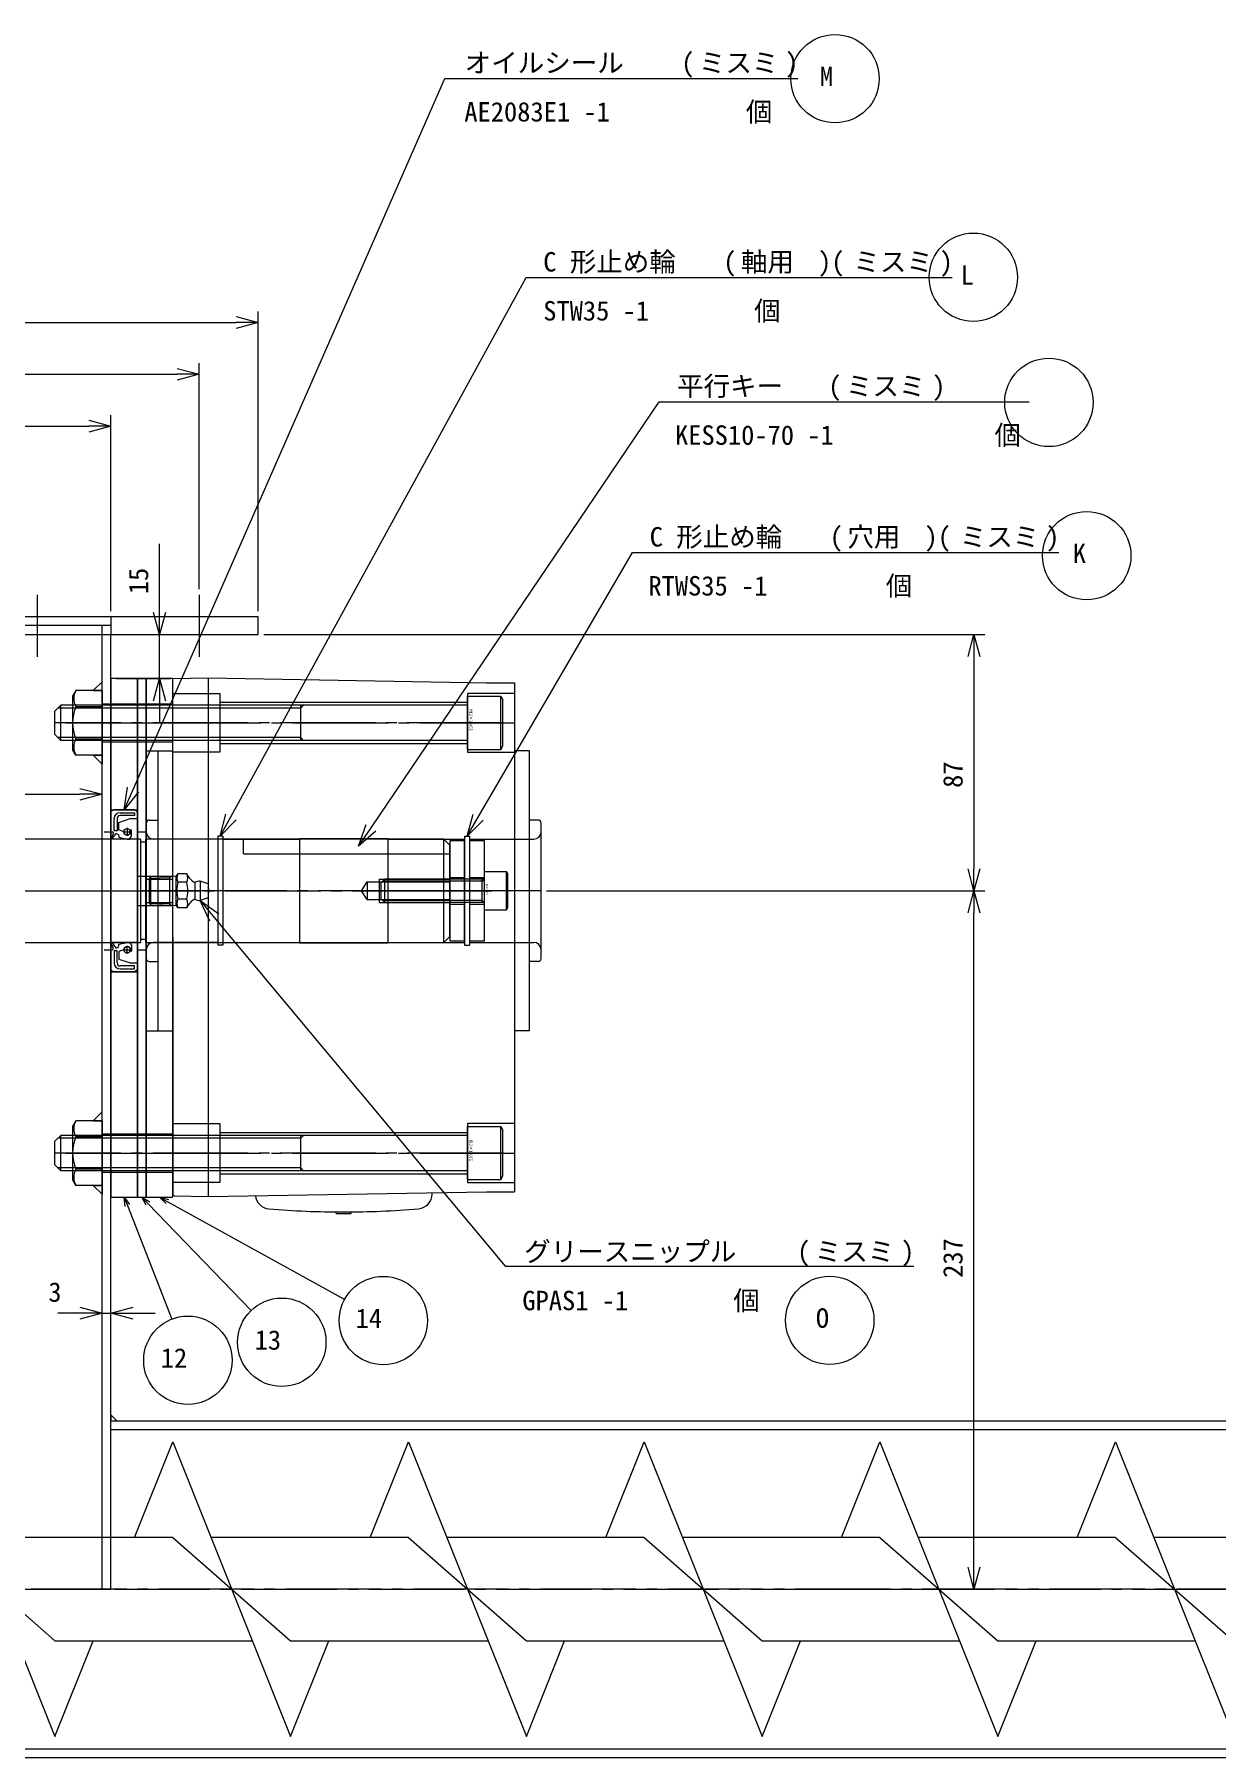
# Model space of a CAD drawing. Units: millimetres at full size. Extents: x -19442 to 19442, y -5866 to 5866.
# Drawn here: x 12557 to 12958, y -1749 to -1164 of the extents above; entities that cross this region are included whole.
import ezdxf
from ezdxf.enums import TextEntityAlignment as Align

# ---------------------------------------------------------------- set-up
doc = ezdxf.new("R2010")
doc.units = ezdxf.units.MM
doc.header["$LTSCALE"] = 3.6
doc.linetypes.add('CHAIN2', pattern=[12, 9, -1, 1, -1])
for name, color, linetype, lineweight in [('0-5_08_DIM', 3, 'Continuous', 9), ('0-6_0', 2, 'Continuous', 9), ('0-8_03_かくれ線', 5, 'Continuous', 9), ('0-9_04_中心線', 4, 'CHAIN2', 9)]:
    doc.layers.add(name, color=color, linetype=linetype, lineweight=lineweight)
doc.styles.add('ＭＳ ゴシック', font='')
doc.styles.add('ＭＳ Ｐゴシック', font='')
doc.styles.get('ＭＳ ゴシック').set_extended_font_data('MS Gothic')
doc.styles.get('ＭＳ Ｐゴシック').set_extended_font_data('MS PGothic')

# ---------------------------------------------------------------- blocks, each defined once
blk = doc.blocks.new('GM-SHYF-RH 0.4kW、1／160、＊＊V、60Hzc_1')
at = {"layer": '0-6_0'}
for p, q in [((0, -15.771), (0, 72.01)), ((12, 72.22), (106.5, 70.57)), ((106.5, 70.57), (116, 70.57)), ((116, 70.57), (116, -15.771)), ((121, 47.5), (116, 47.5)), ((121, 47.5), (121, -47.5)), ((124, 24), (121, 24)), ((125, -23), (125, 23)), ((12, -15.771), (12, -103.763)), ((116, -15.771), (116, -102.113)), ((124, -24), (121, -24)), ((121, -47.5), (116, -47.5)), ((0.5, -103.562), (12, -103.763)), ((12, -103.762), (106.5, -102.113)), ((88, -102.939), (88, -102.436)), ((106.5, -102.113), (116, -102.113)), ((55.5, -109.5), (55.5, -108.989)), ((55.5, -109.5), (60.5, -109.5)), ((60.5, -109.5), (60.5, -108.989))]:
    blk.add_line(p, q, dxfattribs=at)
for points in [[(0, 72.01), (12, 72.22), (12, -15.771)], [(0, -15.771), (0, -103.053), (0.5, -103.562)]]:
    blk.add_lwpolyline(points, dxfattribs=at)
for centre, radius, start, end in [((124, 23), 1, 0, 90), ((124, -23), 1, 270, 0), ((33, -102.939), 5, 186.2447, 265.13859), ((83, -102.939), 5, 274.86141, 0), ((58, 191), 300, 265.13859, 270), ((58, 191), 300, 270, 274.86141)]:
    blk.add_arc(centre, radius, start, end, dxfattribs=at)
at = {"layer": '0-8_03_かくれ線'}
for p, q in [((16, 64), (100, 64)), ((-5, -47.5), (-5, 47.5)), ((-5, 47.5), (0, 47.5)), ((16, 50), (100, 50)), ((-8, 24), (-5, 24)), ((-9, -23), (-9, 23)), ((17, 18.5), (15.25, 18.5)), ((15.25, 18.5), (15.25, -18.5)), ((17, 18.5), (17, -18.5)), ((43, 17.7), (73, 17.7)), ((73, 17.7), (73, -17.7)), ((99, 18.5), (100.75, 18.5)), ((99, 18.5), (99, -18.5)), ((100.75, 18.5), (100.75, -18.5)), ((15.25, 17.5), (-6.5, 17.5)), ((17, 17.5), (43, 17.5)), ((73, 17.5), (99, 17.5)), ((100.75, 17.5), (122.5, 17.5)), ((15.25, -17.5), (-6.5, -17.5)), ((17, -17.5), (43, -17.5)), ((73, -17.5), (99, -17.5)), ((100.75, -17.5), (122.5, -17.5)), ((17, -18.5), (15.25, -18.5)), ((99, -18.5), (100.75, -18.5)), ((-8, -24), (-5, -24)), ((-5, -47.5), (0, -47.5)), ((16, -82), (100, -82)), ((16, -96), (100, -96))]:
    blk.add_line(p, q, dxfattribs=at)
for points in [[(0, 67), (16, 67), (16, 47), (0, 47)], [(116, 67), (100, 67), (100, 47), (116, 47)], [(43, 17.7), (43, -17.7), (73, -17.7)], [(0, -79), (16, -79), (16, -99), (0, -99)], [(116, -79), (100, -79), (100, -99), (116, -99)]]:
    blk.add_lwpolyline(points, dxfattribs=at)
for centre, radius, start, end in [((-8, 23), 1, 90, 180), ((-6.5, 20), 2.5, 180, 270), ((122.5, 20), 2.5, 270, 0), ((-6.5, -20), 2.5, 90, 180), ((122.5, -20), 2.5, 0, 90), ((-8, -23), 1, 180, 270)]:
    blk.add_arc(centre, radius, start, end, dxfattribs=at)
at = {"layer": '0-9_04_中心線'}
for p, q in [((-2.543, 57), (118.757, 57)), ((125, 0), (-9, 0)), ((-2.543, -89), (118.757, -89))]:
    blk.add_line(p, q, dxfattribs=at)
blk = doc.blocks.new('_Open30')
at = {"layer": '0-5_08_DIM', "color": 4}
blk.add_line((0, 0), (-1, 0), dxfattribs=at)
blk.add_lwpolyline([(-1, 0.26795), (0, 0), (-1, -0.26795)], dxfattribs=at)
blk = doc.blocks.new('AM_BALLOON1')
at = {"layer": '0-5_08_DIM'}
blk.add_circle((0, 0), 5, dxfattribs=at)

msp = doc.modelspace()

# ---------------------------------------------------------------- linework, layer by layer
at = {"layer": '0-5_08_DIM', "color": 2}
for p, q in [((12697.504, -1179.439), (12816.264, -1179.439)), ((12725.15, -1246.981), (12868.7, -1246.981)), ((12770.295, -1289.161), (12894.763, -1289.161)), ((12761.279, -1340.314), (12904.829, -1340.314)), ((12718.057, -1582.438), (12855.591, -1582.438))]:
    msp.add_line(p, q, dxfattribs=at)
at = {"layer": '0-5_08_DIM'}
for p, q in [((12140.625, -1262.215), (12625.625, -1262.215)), ((12633.125, -1360.206), (12633.125, -1258.465)), ((12160.625, -1279.797), (12605.625, -1279.797)), ((12613.125, -1352.738), (12613.125, -1276.047)), ((12190.625, -1297.379), (12575.625, -1297.379)), ((12583.125, -1360.206), (12583.125, -1293.629)), ((12599.625, -1360.581), (12599.625, -1337.331)), ((12585, -1368.081), (12603.375, -1368.081)), ((12599.625, -1383.081), (12599.625, -1368.081)), ((12635, -1368.081), (12879.786, -1368.081)), ((12876.036, -1375.581), (12876.036, -1447.581)), ((12585, -1383.081), (12603.375, -1383.081)), ((12599.625, -1390.581), (12599.625, -1398.081)), ((12580.125, -1435.706), (12580.125, -1418.585)), ((12530.625, -1422.335), (12572.625, -1422.335)), ((12731, -1455.081), (12879.786, -1455.081)), ((12595.708, -1561.239), (12630.728, -1597.528)), ((12602.252, -1560.53), (12662.522, -1593.733)), ((12588.717, -1561.875), (12603.795, -1600.461)), ((12580.125, -1596.532), (12580.125, -1594.657)), ((12583.125, -1596.532), (12583.125, -1594.657)), ((12572.625, -1598.407), (12565.125, -1598.407)), ((12580.125, -1598.407), (12583.125, -1598.407)), ((12590.625, -1598.407), (12598.125, -1598.407))]:
    msp.add_line(p, q, dxfattribs=at)
at = {"layer": '0-5_08_DIM', "color": 4}
for p, q in [((12731, -1455.081), (12879.786, -1455.081)), ((12876.036, -1684.581), (12876.036, -1462.581)), ((12824.797, -1692.081), (12879.786, -1692.081))]:
    msp.add_line(p, q, dxfattribs=at)
at = {"layer": '0-5_08_DIM', "color": 2}
for points in [[(12590.636, -1420.711), (12696.424, -1179.439), (12697.504, -1179.439)], [(12623.852, -1430.002), (12724.07, -1246.981), (12725.15, -1246.981)], [(12671.405, -1433.698), (12769.215, -1289.161), (12770.295, -1289.161)], [(12707.781, -1430.104), (12760.199, -1340.314), (12761.279, -1340.314)], [(12618.223, -1464.139), (12716.977, -1582.438), (12718.057, -1582.438)]]:
    msp.add_lwpolyline(points, dxfattribs=at)
at = {"layer": '0-6_0', "color": 134}
for p, q in [((12583.125, -1692.081), (12583.125, -1368.081)), ((12605.869, -1449.308), (12605.117, -1450.061)), ((12605.117, -1450.082), (12605.117, -1460.082)), ((12608.869, -1449.308), (12605.869, -1449.308)), ((12605.117, -1452.582), (12605.117, -1452.582)), ((12605.117, -1455.082), (12605.117, -1455.082)), ((12608.869, -1452.195), (12605.869, -1452.195)), ((12611.617, -1452.282), (12611.617, -1457.882)), ((12613.417, -1451.782), (12613.417, -1458.382)), ((12616.117, -1452.682), (12613.417, -1451.782)), ((12616.117, -1452.682), (12616.117, -1457.482)), ((12605.117, -1460.103), (12605.869, -1460.855)), ((12608.869, -1457.969), (12605.869, -1457.969)), ((12608.869, -1460.855), (12605.869, -1460.855)), ((12616.117, -1457.482), (12613.417, -1458.382)), ((12583.125, -1634.931), (13274.125, -1634.931)), ((12183.125, -1692.081), (12583.125, -1692.081)), ((12199.125, -1749.231), (13137.125, -1749.231))]:
    msp.add_line(p, q, dxfattribs=at)
for points in [[(12133.125, -1368.081), (12633.125, -1368.081), (12633.125, -1362.081), (12133.125, -1362.081)], [(12592.125, -1559.081), (12592.125, -1383.081), (12583.125, -1383.081), (12583.125, -1559.081)], [(12595.125, -1559.081), (12595.125, -1383.081), (12592.125, -1383.081), (12592.125, -1559.081)], [(12604.125, -1559.082), (12604.125, -1383.082), (12595.125, -1383.082), (12595.125, -1559.082)]]:
    msp.add_lwpolyline(points, close=True, dxfattribs=at)
msp.add_lwpolyline([(12183.125, -1634.931), (12183.125, -1692.081), (12583.125, -1692.081), (12583.125, -1634.931)], dxfattribs=at)
at = {"layer": '0-6_0', "color": 3}
msp.add_lwpolyline([(12583.125, -1634.931), (12585.125, -1634.931), (12583.125, -1632.931)], close=True, dxfattribs=at)
at = {"layer": '0-6_0', "color": 134}
for centre, radius, start, end in [((12608.67, -1450.752), 3.151, 152.73922, 207.26079), ((12614.391, -1446.962), 6, 203.02194, 242.45741), ((12606.068, -1450.752), 3.151, 332.73921, 27.2608), ((12617.599, -1455.082), 12.08, 166.174, 193.82599), ((12597.139, -1455.082), 12.08, 346.174, 13.82601), ((12613.417, -1455.272), 3.49, 90.00001, 121.04823), ((12614.942, -1455.082), 1.575, 318.24779, 41.7522), ((12608.67, -1459.412), 3.151, 152.73922, 207.26079), ((12614.391, -1463.202), 6, 117.5426, 156.97805), ((12606.068, -1459.412), 3.151, 332.73921, 27.2608), ((12613.417, -1454.892), 3.49, 238.95177, 270)]:
    msp.add_arc(centre, radius, start, end, dxfattribs=at)
at = {"layer": '0-8_03_かくれ線'}
for p, q in [((12583.125, -1362.081), (12583.125, -1368.081)), ((12583.125, -1365.081), (12183.125, -1365.081)), ((12580.125, -1692.081), (12580.125, -1365.081)), ((12583.125, -1365.081), (12583.125, -1368.081)), ((12571.262, -1387.111), (12570.125, -1389.081)), ((12570.125, -1389.081), (12570.125, -1407.081)), ((12580.125, -1387.111), (12571.262, -1387.111)), ((12580.125, -1387.111), (12580.125, -1409.05)), ((12580.125, -1391.581), (12583.125, -1391.581)), ((12583.125, -1391.581), (12592.125, -1391.581)), ((12592.125, -1391.581), (12595.125, -1391.581)), ((12595.125, -1391.582), (12604.125, -1391.582)), ((12704.125, -1407.081), (12704.125, -1389.081)), ((12704.125, -1389.081), (12715.425, -1389.081)), ((12715.425, -1389.081), (12716.125, -1390.293)), ((12715.425, -1407.081), (12715.425, -1389.081)), ((12716.125, -1405.868), (12716.125, -1390.293)), ((12566.125, -1392.081), (12564.125, -1394.081)), ((12564.125, -1402.081), (12564.125, -1394.081)), ((12570.125, -1393.081), (12565.125, -1393.081)), ((12566.125, -1404.081), (12566.125, -1392.081)), ((12570.125, -1392.081), (12566.125, -1392.081)), ((12704.125, -1392.081), (12570.125, -1392.081)), ((12647.543, -1393.081), (12570.125, -1393.081)), ((12580.125, -1392.596), (12571.262, -1392.596)), ((12647.543, -1404.081), (12647.543, -1392.081)), ((12647.543, -1393.081), (12648.543, -1392.081)), ((12566.125, -1404.081), (12564.125, -1402.081)), ((12570.125, -1403.081), (12565.125, -1403.081)), ((12647.543, -1403.081), (12570.125, -1403.081)), ((12647.543, -1403.081), (12648.543, -1404.081)), ((12570.125, -1404.081), (12566.125, -1404.081)), ((12704.125, -1404.081), (12570.125, -1404.081)), ((12571.262, -1409.05), (12570.125, -1407.081)), ((12580.125, -1403.566), (12571.262, -1403.566)), ((12580.125, -1409.05), (12571.262, -1409.05)), ((12580.125, -1404.581), (12583.125, -1404.581)), ((12583.125, -1404.581), (12592.125, -1404.581)), ((12592.125, -1404.581), (12595.125, -1404.581)), ((12595.125, -1404.582), (12604.125, -1404.582)), ((12595.125, -1407.582), (12604.125, -1407.582)), ((12704.125, -1407.081), (12715.425, -1407.081)), ((12715.425, -1407.081), (12716.125, -1405.868)), ((12583.125, -1427.579), (12592.125, -1427.579)), ((12583.125, -1428.143), (12583.125, -1434.981)), ((12584.104, -1427.591), (12583.18, -1428.053)), ((12584.104, -1427.591), (12583.18, -1428.053)), ((12591.093, -1427.581), (12584.148, -1427.581)), ((12591.093, -1427.581), (12584.148, -1427.581)), ((12585.797, -1434.338), (12585.797, -1431.986)), ((12585.865, -1431.891), (12589.609, -1430.586)), ((12591.175, -1429.581), (12586.231, -1429.581)), ((12589.642, -1430.581), (12592.025, -1430.581)), ((12593.123, -1437.581), (12513.125, -1437.581)), ((12580.825, -1435.081), (12583.125, -1435.081)), ((12592.125, -1437.581), (12583.125, -1437.581)), ((12583.225, -1435.081), (12583.677, -1435.081)), ((12584.892, -1435.665), (12585.584, -1435.946)), ((12587.525, -1435.081), (12585.861, -1434.431)), ((12590.025, -1434.561), (12589.594, -1434.561)), ((12590.125, -1436.536), (12590.125, -1434.661)), ((12592.125, -1435.079), (12595.125, -1435.079)), ((12593.123, -1437.581), (12593.123, -1472.581)), ((12594.873, -1437.581), (12594.873, -1472.581)), ((12628.123, -1442.581), (12628.123, -1437.581)), ((12696.123, -1472.581), (12696.123, -1437.581)), ((12594.873, -1438.581), (12593.123, -1438.581)), ((12628.123, -1442.581), (12698.123, -1442.581)), ((12592.125, -1450.081), (12595.125, -1450.081)), ((12595.125, -1450.082), (12604.125, -1450.082)), ((12605.117, -1450.061), (12596.617, -1450.326)), ((12603.117, -1450.704), (12603.717, -1450.104)), ((12603.117, -1459.982), (12603.117, -1450.182)), ((12709.875, -1461.581), (12709.875, -1448.581)), ((12709.875, -1448.581), (12717.375, -1448.581)), ((12717.375, -1461.581), (12717.375, -1448.581)), ((12717.375, -1448.581), (12717.875, -1449.447)), ((12717.875, -1460.715), (12717.875, -1449.447)), ((12595.125, -1451.082), (12604.125, -1451.082)), ((12596.617, -1450.326), (12596.117, -1450.858)), ((12603.117, -1450.704), (12596.117, -1450.923)), ((12596.117, -1450.858), (12596.117, -1459.322)), ((12596.617, -1450.326), (12596.617, -1459.822)), ((12668.121, -1455.081), (12670.123, -1452.081)), ((12670.123, -1458.081), (12668.121, -1455.081)), ((12670.123, -1452.081), (12698.123, -1452.081)), ((12674.123, -1451.081), (12698.123, -1451.081)), ((12674.123, -1451.081), (12674.123, -1459.081)), ((12674.875, -1457.881), (12674.875, -1452.281)), ((12709.125, -1451.831), (12675.325, -1451.831)), ((12676.075, -1459.081), (12676.075, -1451.081)), ((12698.123, -1450.581), (12703.123, -1450.581)), ((12704.875, -1450.581), (12709.875, -1450.581)), ((12709.125, -1459.081), (12709.125, -1451.081)), ((12709.125, -1451.831), (12709.875, -1451.081)), ((12592.125, -1460.081), (12595.125, -1460.081)), ((12595.125, -1459.082), (12604.125, -1459.082)), ((12595.125, -1460.082), (12604.125, -1460.082)), ((12596.117, -1459.241), (12603.117, -1459.46)), ((12596.117, -1459.322), (12596.633, -1459.838)), ((12596.633, -1459.838), (12605.117, -1460.103)), ((12603.117, -1459.46), (12603.717, -1460.059)), ((12674.123, -1459.081), (12698.123, -1459.081)), ((12709.125, -1458.331), (12675.325, -1458.331)), ((12698.123, -1459.581), (12703.123, -1459.581)), ((12704.875, -1459.581), (12709.875, -1459.581)), ((12709.125, -1458.331), (12709.875, -1459.081)), ((12709.875, -1461.581), (12717.375, -1461.581)), ((12717.375, -1461.581), (12717.875, -1460.715)), ((12513.125, -1472.581), (12593.123, -1472.581)), ((12592.125, -1472.581), (12583.125, -1472.581)), ((12594.873, -1471.581), (12593.123, -1471.581)), ((12580.825, -1475.081), (12583.125, -1475.081)), ((12583.125, -1482.019), (12583.125, -1475.181)), ((12583.225, -1475.081), (12583.677, -1475.081)), ((12584.892, -1474.497), (12585.584, -1474.216)), ((12585.797, -1475.824), (12585.797, -1478.176)), ((12587.525, -1475.081), (12585.861, -1475.731)), ((12585.865, -1478.27), (12589.609, -1479.575)), ((12590.025, -1475.6), (12589.594, -1475.6)), ((12590.125, -1473.626), (12590.125, -1475.5)), ((12592.125, -1475.079), (12595.125, -1475.079)), ((12583.125, -1482.579), (12592.125, -1482.579)), ((12584.104, -1482.57), (12583.18, -1482.108)), ((12584.104, -1482.57), (12583.18, -1482.108)), ((12591.093, -1482.581), (12584.148, -1482.581)), ((12591.093, -1482.581), (12584.148, -1482.581)), ((12591.175, -1480.581), (12586.231, -1480.581)), ((12589.642, -1479.581), (12592.025, -1479.581)), ((12595.125, -1502.582), (12604.125, -1502.582)), ((12571.262, -1533.111), (12570.125, -1535.081)), ((12570.125, -1535.081), (12570.125, -1553.081)), ((12580.125, -1533.111), (12571.262, -1533.111)), ((12580.125, -1533.111), (12580.125, -1555.05)), ((12580.125, -1537.581), (12583.125, -1537.581)), ((12583.125, -1537.581), (12592.125, -1537.581)), ((12592.125, -1537.581), (12595.125, -1537.581)), ((12595.125, -1537.582), (12604.125, -1537.582)), ((12704.125, -1553.081), (12704.125, -1535.081)), ((12704.125, -1535.081), (12715.425, -1535.081)), ((12715.425, -1535.081), (12716.125, -1536.293)), ((12715.425, -1553.081), (12715.425, -1535.081)), ((12716.125, -1551.868), (12716.125, -1536.293)), ((12566.125, -1538.081), (12564.125, -1540.081)), ((12564.125, -1548.081), (12564.125, -1540.081)), ((12570.125, -1539.081), (12565.125, -1539.081)), ((12566.125, -1550.081), (12566.125, -1538.081)), ((12570.125, -1538.081), (12566.125, -1538.081)), ((12704.125, -1538.081), (12570.125, -1538.081)), ((12647.543, -1539.081), (12570.125, -1539.081)), ((12580.125, -1538.596), (12571.262, -1538.596)), ((12647.543, -1550.081), (12647.543, -1538.081)), ((12647.543, -1539.081), (12648.543, -1538.081)), ((12566.125, -1550.081), (12564.125, -1548.081)), ((12570.125, -1549.081), (12565.125, -1549.081)), ((12647.543, -1549.081), (12570.125, -1549.081)), ((12580.125, -1549.566), (12571.262, -1549.566)), ((12647.543, -1549.081), (12648.543, -1550.081)), ((12570.125, -1550.081), (12566.125, -1550.081)), ((12704.125, -1550.081), (12570.125, -1550.081)), ((12571.262, -1555.05), (12570.125, -1553.081)), ((12580.125, -1555.05), (12571.262, -1555.05)), ((12580.125, -1550.581), (12583.125, -1550.581)), ((12583.125, -1550.581), (12592.125, -1550.581)), ((12592.125, -1550.581), (12595.125, -1550.581)), ((12595.125, -1550.582), (12604.125, -1550.582)), ((12704.125, -1553.081), (12715.425, -1553.081)), ((12715.425, -1553.081), (12716.125, -1551.868)), ((12583.125, -1637.931), (13279.125, -1637.931)), ((12524.127, -1674.58), (12564.127, -1709.581)), ((12604.127, -1674.58), (12537.127, -1674.58)), ((12604.127, -1674.58), (12644.127, -1709.581)), ((12684.127, -1674.58), (12617.127, -1674.58)), ((12684.127, -1674.58), (12724.127, -1709.581)), ((12764.127, -1674.58), (12697.127, -1674.58)), ((12764.127, -1674.58), (12804.127, -1709.58)), ((12844.127, -1674.58), (12777.127, -1674.58)), ((12844.127, -1674.58), (12884.127, -1709.581)), ((12924.127, -1674.58), (12857.127, -1674.58)), ((12924.128, -1674.58), (12964.128, -1709.581)), ((13004.127, -1674.58), (12937.127, -1674.58)), ((12564.127, -1709.581), (12631.127, -1709.581)), ((12644.127, -1709.581), (12711.127, -1709.581)), ((12724.127, -1709.581), (12791.127, -1709.581)), ((12804.127, -1709.581), (12871.127, -1709.581)), ((12884.127, -1709.581), (12951.128, -1709.581)), ((12118.125, -1746.231), (13279.125, -1746.231))]:
    msp.add_line(p, q, dxfattribs=at)
for points in [[(12577.125, -1387.111), (12580.125, -1387.111), (12580.125, -1384.111)], [(12577.125, -1409.05), (12580.125, -1409.05), (12580.125, -1412.05)], [(12698.123, -1472.081), (12703.123, -1472.081), (12703.123, -1438.081), (12698.123, -1438.081)], [(12704.875, -1472.081), (12709.875, -1472.081), (12709.875, -1438.081), (12704.875, -1438.081)], [(12577.125, -1533.111), (12580.125, -1533.111), (12580.125, -1530.111)], [(12577.125, -1555.05), (12580.125, -1555.05), (12580.125, -1558.05)]]:
    msp.add_lwpolyline(points, close=True, dxfattribs=at)
for points in [[(12583.125, -1428.143), (12583.125, -1434.981), (12583.125, -1455.081)], [(12585.231, -1430.581), (12585.231, -1434.696), (12584.231, -1434.696), (12584.231, -1430.581)], [(12586.231, -1428.581), (12591.175, -1428.581), (12591.175, -1429.581)], [(12591.885, -1428.081), (12591.849, -1428.081), (12591.15, -1427.598)], [(12591.885, -1428.081), (12591.849, -1428.081), (12591.15, -1427.598)], [(12592.125, -1430.481), (12592.125, -1428.581), (12591.985, -1428.366), (12591.985, -1428.181)], [(12592.125, -1455.081), (12592.125, -1430.481), (12592.125, -1428.581), (12591.985, -1428.366), (12591.985, -1428.181)], [(12583.927, -1435.331), (12583.927, -1435.91), (12583.125, -1437.305), (12583.417, -1437.581), (12584.773, -1435.699)], [(12585.673, -1436.051), (12585.797, -1436.59), (12585.797, -1436.919)], [(12585.797, -1436.919), (12588.625, -1437.581), (12589.462, -1437.581), (12590.108, -1436.59)], [(12594.873, -1472.581), (12696.123, -1472.581), (12698.123, -1470.581), (12698.123, -1439.581), (12696.123, -1437.581), (12594.873, -1437.581)], [(12583.125, -1482.019), (12583.125, -1475.181), (12583.125, -1455.081)], [(12592.125, -1455.081), (12592.125, -1479.681), (12592.125, -1481.581), (12591.985, -1481.796), (12591.985, -1481.981)], [(12670.123, -1452.081), (12670.123, -1458.081), (12698.123, -1458.081)], [(12709.875, -1451.081), (12676.075, -1451.081), (12674.875, -1452.281)], [(12709.875, -1459.081), (12676.075, -1459.081), (12674.875, -1457.881)], [(12583.927, -1474.831), (12583.927, -1474.251), (12583.125, -1472.856), (12583.417, -1472.581), (12584.773, -1474.462)], [(12585.673, -1474.11), (12585.797, -1473.572), (12585.797, -1473.243)], [(12585.797, -1473.243), (12588.625, -1472.581), (12589.462, -1472.581), (12590.108, -1473.571)], [(12585.231, -1479.581), (12585.231, -1475.466), (12584.231, -1475.466), (12584.231, -1479.581)], [(12586.231, -1481.581), (12591.175, -1481.581), (12591.175, -1480.581)], [(12591.885, -1482.081), (12591.849, -1482.081), (12591.15, -1482.563)], [(12591.885, -1482.081), (12591.849, -1482.081), (12591.15, -1482.563)], [(12592.125, -1479.681), (12592.125, -1481.581), (12591.985, -1481.796), (12591.985, -1481.981)], [(12511.127, -1674.58), (12524.127, -1642.081), (12564.127, -1742.081), (12577.127, -1709.581)], [(12591.127, -1674.58), (12604.127, -1642.081), (12644.127, -1742.081), (12657.127, -1709.581)], [(12671.127, -1674.58), (12684.127, -1642.081), (12724.127, -1742.081), (12737.127, -1709.581)], [(12751.127, -1674.58), (12764.127, -1642.081), (12804.127, -1742.081), (12817.127, -1709.581)], [(12831.127, -1674.581), (12844.127, -1642.081), (12884.128, -1742.081), (12897.128, -1709.581)], [(12911.128, -1674.58), (12924.128, -1642.081), (12964.128, -1742.081), (12977.128, -1709.581)]]:
    msp.add_lwpolyline(points, dxfattribs=at)
for centre in [(12588.625, -1435.081), (12588.625, -1475.081)]:
    msp.add_circle(centre, 1.1, dxfattribs=at)
for centre, radius, start, end in [((12576.012, -1389.853), 5.485, 150.00001, 209.99999), ((12583.92, -1398.081), 13.796, 156.57346, 203.42654), ((12576.012, -1406.308), 5.485, 150.00001, 209.99999), ((12583.225, -1428.143), 0.1, 116.56505, 180), ((12583.225, -1428.143), 0.1, 116.56505, 180), ((12584.148, -1427.681), 0.1, 90, 116.56505), ((12584.148, -1427.681), 0.1, 90, 116.56505), ((12586.231, -1430.581), 2, 90, 180), ((12586.231, -1430.581), 1, 90, 180), ((12585.897, -1431.986), 0.1, 109.21481, 180), ((12589.642, -1430.681), 0.1, 90, 109.21481), ((12591.093, -1427.681), 0.1, 55.38044, 90), ((12591.093, -1427.681), 0.1, 55.38044, 90), ((12591.885, -1428.181), 0.1, 0, 90), ((12591.885, -1428.181), 0.1, 0, 90), ((12592.025, -1430.481), 0.1, 270, 0), ((12583.225, -1434.981), 0.1, 180, 270), ((12583.677, -1435.331), 0.25, 0, 90), ((12584.854, -1435.757), 0.1, 67.88461, 144.21845), ((12585.527, -1436.085), 0.15, 12.98752, 67.88461), ((12585.897, -1434.338), 0.1, 180, 248.66025), ((12588.625, -1435.081), 1.1, 180, 28.18847), ((12590.025, -1434.661), 0.1, 0, 90), ((12590.025, -1436.536), 0.1, 326.87019, 0), ((12590.025, -1473.626), 0.1, 360, 33.12981), ((12583.225, -1475.181), 0.1, 90, 180), ((12583.677, -1474.831), 0.25, 270, 0), ((12584.854, -1474.404), 0.1, 215.78155, 292.11539), ((12585.527, -1474.077), 0.15, 292.11539, 347.01248), ((12585.897, -1475.824), 0.1, 111.33975, 180), ((12585.897, -1478.176), 0.1, 180, 250.78519), ((12588.625, -1475.081), 1.1, 331.81153, 180), ((12590.025, -1475.5), 0.1, 270, 0), ((12583.225, -1482.019), 0.1, 180, 243.43495), ((12583.225, -1482.019), 0.1, 180, 243.43495), ((12584.148, -1482.481), 0.1, 243.43495, 270), ((12584.148, -1482.481), 0.1, 243.43495, 270), ((12586.231, -1479.581), 2, 180, 270), ((12586.231, -1479.581), 1, 180, 270), ((12589.642, -1479.481), 0.1, 250.78519, 270), ((12591.093, -1482.481), 0.1, 270, 304.61956), ((12591.093, -1482.481), 0.1, 270, 304.61956), ((12591.885, -1481.981), 0.1, 270, 0), ((12591.885, -1481.981), 0.1, 270, 0), ((12592.025, -1479.681), 0.1, 0, 90), ((12576.012, -1535.853), 5.485, 150.00001, 209.99999), ((12583.92, -1544.081), 13.796, 156.57346, 203.42654), ((12576.012, -1552.308), 5.485, 150.00001, 209.99999)]:
    msp.add_arc(centre, radius, start, end, dxfattribs=at)
at = {"layer": '0-9_04_中心線'}
for p, q in [((12558.125, -1354.613), (12558.125, -1375.734)), ((12613.125, -1354.613), (12613.125, -1375.734)), ((12716.125, -1398.081), (12564.125, -1398.081)), ((12567.825, -1398.081), (12596.825, -1398.081)), ((12570.125, -1398.081), (12580.125, -1398.081)), ((12574.125, -1398.081), (12601.125, -1398.081)), ((12583.125, -1398.081), (12604.125, -1398.081)), ((12586.125, -1398.082), (12613.125, -1398.082)), ((12587.25, -1435.081), (12590, -1435.081)), ((12588.625, -1433.706), (12588.625, -1436.456)), ((12233.125, -1455.081), (12708.123, -1455.081)), ((12567.825, -1455.081), (12596.825, -1455.081)), ((12574.125, -1455.081), (12601.125, -1455.081)), ((12580.875, -1455.081), (12594.375, -1455.081)), ((12583.125, -1455.081), (12604.125, -1455.081)), ((12586.125, -1455.082), (12613.125, -1455.082)), ((12717.875, -1455.081), (12674.875, -1455.081)), ((12695.623, -1455.081), (12705.623, -1455.081)), ((12702.375, -1455.081), (12712.375, -1455.081)), ((12587.25, -1475.081), (12590, -1475.081)), ((12588.625, -1476.456), (12588.625, -1473.706)), ((12716.125, -1544.081), (12564.125, -1544.081)), ((12567.825, -1544.081), (12596.825, -1544.081)), ((12570.125, -1544.081), (12580.125, -1544.081)), ((12574.125, -1544.081), (12601.125, -1544.081)), ((12583.125, -1544.081), (12604.125, -1544.081)), ((12586.125, -1544.082), (12613.125, -1544.082)), ((13279.71, -1692.081), (11799.127, -1692.081)), ((12109.087, -1692.081), (13292.846, -1692.081))]:
    msp.add_line(p, q, dxfattribs=at)
at = {"layer": '0-9_04_中心線', "linetype": 'Continuous'}
msp.add_line((12618.513, -1455.081), (12593.235, -1455.081), dxfattribs=at)

# ---------------------------------------------------------------- block references
at = {"layer": '0-5_08_DIM'}
for name, p, xscale, yscale in [('AM_BALLOON1', (12828.893, -1179.463), 3, 3), ('AM_BALLOON1', (12875.846, -1246.866), 3, 3), ('_Open30', (12633.125, -1262.215), 7.5, 7.5), ('AM_BALLOON1', (12901.488, -1289.328), 3, 3), ('_Open30', (12613.125, -1279.797), 7.5, 7.5), ('_Open30', (12583.125, -1297.379), 7.5, 7.5), ('AM_BALLOON1', (12914.316, -1341.351), 3, 3), ('_Open30', (12580.125, -1422.335), 7.5, 7.5), ('AM_BALLOON1', (12675.598, -1600.937), 3, 3), ('AM_BALLOON1', (12827.108, -1600.862), 3, 3), ('_Open30', (12580.125, -1598.407), 7.5, 7.5), ('AM_BALLOON1', (12641.127, -1608.305), 3, 3), ('AM_BALLOON1', (12609.245, -1614.407), 3, 3)]:
    msp.add_blockref(name, p, dxfattribs=dict(at, xscale=xscale, yscale=yscale))
for p, xscale, yscale, rotation in [((12599.625, -1368.081), 7.5, 7.5, 270), ((12876.036, -1368.081), 7.5, 7.5, 90), ((12599.625, -1383.081), 7.5, 7.5, 90), ((12587.625, -1427.579), 7.5, 7.5, 246.32449), ((12620.25, -1436.581), 7.5, 7.5, 241.29584), ((12667.202, -1439.909), 7.5, 7.5, 235.91334), ((12704, -1436.581), 7.5, 7.5, 239.72443), ((12876.036, -1455.081), 7.5, 7.5, 270), ((12876.036, -1455.081), 7.5, 7.5, 90), ((12613.417, -1458.382), 7.5, 7.5, 129.85463), ((12587.625, -1559.081), 3, 3, 111.34457), ((12593.625, -1559.081), 3, 3, 133.98055), ((12599.625, -1559.082), 3, 3, 151.14898), ((12583.125, -1598.407), 7.5, 7.5, 180), ((12876.036, -1692.081), 7.5, 7.5, 270)]:
    msp.add_blockref('_Open30', p, dxfattribs=dict(at, xscale=xscale, yscale=yscale, rotation=rotation))
at = {"layer": '0-6_0'}
msp.add_blockref('GM-SHYF-RH 0.4kW、1／160、＊＊V、60Hzc_1', (12604.125, -1455.081), dxfattribs=at)

# ---------------------------------------------------------------- texts
at = {"layer": '0-5_08_DIM', "color": 2}
for s, style, p in [('オイルシール', 'ＭＳ Ｐゴシック', (12703.198, -1179.354)), ('(', 'ＭＳ ゴシック', (12776.692, -1179.354)), ('ミスミ', 'ＭＳ Ｐゴシック', (12782.692, -1179.354)), (')', 'ＭＳ ゴシック', (12811.978, -1179.354)), ('個', 'ＭＳ Ｐゴシック', (12798.647, -1195.983)), ('AE2083E1 -1', 'ＭＳ ゴシック', (12703.076, -1195.983)), ('C', 'ＭＳ ゴシック', (12729.865, -1246.895)), ('形止め輪', 'ＭＳ Ｐゴシック', (12738.865, -1246.895)), ('(', 'ＭＳ ゴシック', (12790.957, -1246.895)), ('軸用', 'ＭＳ Ｐゴシック', (12796.957, -1246.895)), (')(', 'ＭＳ ゴシック', (12823.129, -1246.895)), ('ミスミ', 'ＭＳ Ｐゴシック', (12835.129, -1246.895)), (')', 'ＭＳ ゴシック', (12864.415, -1246.895)), ('STW35 -1', 'ＭＳ ゴシック', (12729.865, -1263.524)), ('個', 'ＭＳ Ｐゴシック', (12801.436, -1263.524)), ('平行キー', 'ＭＳ Ｐゴシック', (12775.269, -1289.076)), ('(', 'ＭＳ ゴシック', (12826.587, -1289.076)), ('ミスミ', 'ＭＳ Ｐゴシック', (12832.587, -1289.076)), (')', 'ＭＳ ゴシック', (12861.873, -1289.076)), ('KESS10-70 -1', 'ＭＳ ゴシック', (12774.581, -1305.705)), ('個', 'ＭＳ Ｐゴシック', (12883.009, -1305.705)), ('C', 'ＭＳ ゴシック', (12765.993, -1340.228)), ('形止め輪', 'ＭＳ Ｐゴシック', (12774.993, -1340.228)), ('(', 'ＭＳ ゴシック', (12827.085, -1340.228)), ('穴用', 'ＭＳ Ｐゴシック', (12833.085, -1340.228)), (')(', 'ＭＳ ゴシック', (12859.257, -1340.228)), ('ミスミ', 'ＭＳ Ｐゴシック', (12871.257, -1340.228)), (')', 'ＭＳ ゴシック', (12900.543, -1340.228)), ('RTWS35 -1', 'ＭＳ ゴシック', (12765.564, -1356.857)), ('個', 'ＭＳ Ｐゴシック', (12846.136, -1356.857)), ('グリースニップル', 'ＭＳ Ｐゴシック', (12723.391, -1582.78)), ('(', 'ＭＳ ゴシック', (12816.019, -1582.78)), ('ミスミ', 'ＭＳ Ｐゴシック', (12822.019, -1582.78)), (')', 'ＭＳ ゴシック', (12851.305, -1582.78)), ('個', 'ＭＳ Ｐゴシック', (12794.343, -1599.409)), ('GPAS1 -1', 'ＭＳ ゴシック', (12722.771, -1599.409))]:
    msp.add_text(s, height=6.598, dxfattribs=dict(at, style=style)).set_placement(p, align=Align.BOTTOM_LEFT)
at = {"layer": '0-5_08_DIM', "style": 'ＭＳ ゴシック'}
for s, p in [('15', (12597.75, -1354.42)), ('87', (12874.161, -1420.152))]:
    msp.add_text(s, height=6.598, rotation=90, dxfattribs=at).set_placement(p, align=Align.BOTTOM_LEFT)
at = {"layer": '0-5_08_DIM', "color": 4, "style": 'ＭＳ ゴシック'}
msp.add_text('237', height=6.598, rotation=90, dxfattribs=at).set_placement((12874.161, -1586.438), align=Align.BOTTOM_LEFT)
at = {"layer": '0-5_08_DIM', "style": 'ＭＳ ゴシック'}
msp.add_text('3', height=6.598, dxfattribs=at).set_placement((12561.877, -1596.532), align=Align.BOTTOM_LEFT)
at = {"layer": '0-6_0', "color": 134, "style": 'ＭＳ ゴシック'}
for s, p in [('M', (12823.75, -1183.963)), ('L', (12871.561, -1251.366)), ('K', (12909.602, -1345.851)), ('14', (12666.169, -1605.437)), ('O', (12822.394, -1605.362)), ('13', (12631.913, -1612.805)), ('12', (12600.031, -1618.907))]:
    msp.add_text(s, height=6.598, dxfattribs=at).set_placement(p, align=Align.BOTTOM_LEFT)
at = {"layer": '0-8_03_かくれ線', "style": 'ＭＳ ゴシック', "width": 0.8}
for s, height, p in [('M12×140CS', 1.1, (12704.425, -1393.534)), ('M8×35CS', 0.7331, (12710.151, -1452.678)), ('M12×140CS', 1.1, (12704.425, -1539.534))]:
    msp.add_text(s, height=height, rotation=270, dxfattribs=at).set_placement(p, align=Align.BOTTOM_LEFT)

doc.saveas('drawing.dxf')
